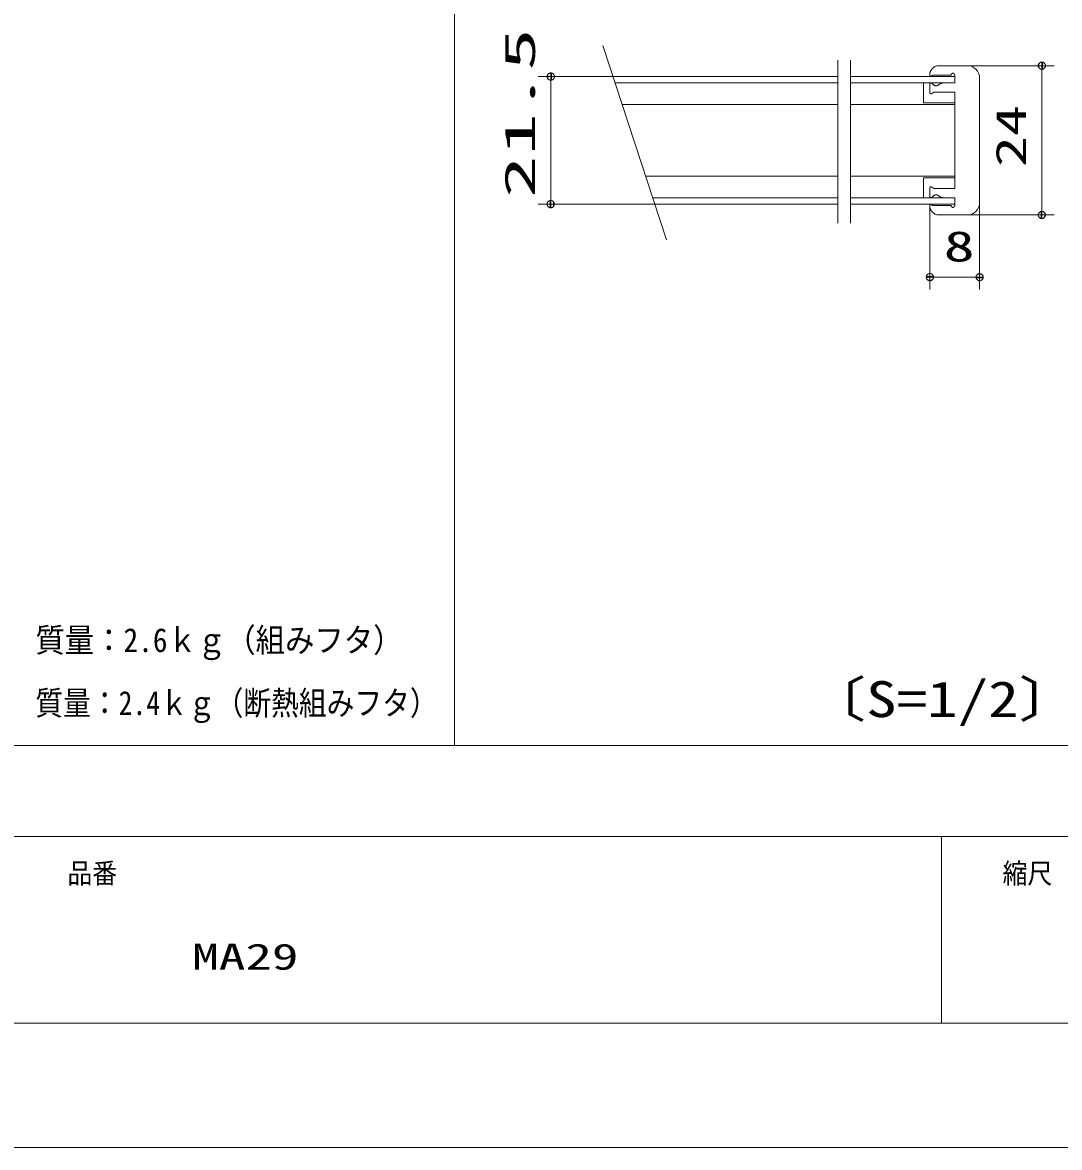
# Model space of a CAD drawing. Units: millimetres on the paper, with parts at other scales. Extents: x -305 to 305, y -152 to 152.
# Drawn here: x -69.9 to 13.5, y -148.5 to -58.1 of the extents above; entities that cross this region are included whole.
import ezdxf
from ezdxf.enums import TextEntityAlignment as Align

# ---------------------------------------------------------------- set-up
doc = ezdxf.new("R2010")
doc.units = ezdxf.units.MM
for name, color, linetype, lineweight in [('0-0_PV', 7, 'Continuous', 9), ('0-2_0', 7, 'Continuous', 9), ('0-5_S4', 7, 'Continuous', 9), ('0-6_1図面枠', 7, 'Continuous', 9), ('0-7_図面枠', 3, 'Continuous', 9), ('0-8_DEFPOINTS', 7, 'Continuous', 9)]:
    doc.layers.add(name, color=color, linetype=linetype, lineweight=lineweight)
doc.styles.add('ＭＳ ゴシック', font='')
doc.styles.get('ＭＳ ゴシック').set_extended_font_data('MS Gothic')

# ---------------------------------------------------------------- blocks, each defined once
blk = doc.blocks.new('_DOTSMALL')
at = {"layer": '0-2_0'}
for p, q in [((0.0746, 0.1), (-0.0746, 0.1)), ((0.1223, -0.0248), (-0.1223, -0.0248))]:
    blk.add_line(p, q, dxfattribs=at)
for points in [[(0.125, 0), (0.124, 0.0157), (0.1211, 0.0311), (0.1162, 0.046), (0.1095, 0.0602), (0.1011, 0.0735), (0.0911, 0.0856), (0.0797, 0.0963), (0.067, 0.1055), (0.0532, 0.1131), (0.0386, 0.1189), (0.0234, 0.1228), (0.0078, 0.1248), (-0.0078, 0.1248), (-0.0234, 0.1228), (-0.0386, 0.1189), (-0.0532, 0.1131), (-0.067, 0.1055), (-0.0797, 0.0963), (-0.0911, 0.0856), (-0.1011, 0.0735), (-0.1095, 0.0602), (-0.1162, 0.046), (-0.1211, 0.0311), (-0.124, 0.0157), (-0.125, 0), (0, 0)], [(-0.125, 0), (-0.124, -0.0157), (-0.1211, -0.0311), (-0.1162, -0.046), (-0.1095, -0.0602), (-0.1011, -0.0735), (-0.0911, -0.0856), (-0.0797, -0.0963), (-0.067, -0.1055), (-0.0532, -0.1131), (-0.0386, -0.1189), (-0.0234, -0.1228), (-0.0078, -0.1248), (0.0078, -0.1248), (0.0234, -0.1228), (0.0386, -0.1189), (0.0532, -0.1131), (0.067, -0.1055), (0.0797, -0.0963), (0.0911, -0.0856), (0.1011, -0.0735), (0.1095, -0.0602), (0.1162, -0.046), (0.1211, -0.0311), (0.124, -0.0157), (0.125, 0), (0, 0)]]:
    blk.add_lwpolyline(points, close=True, dxfattribs=at)

msp = doc.modelspace()

# ---------------------------------------------------------------- linework, layer by layer
at = {"layer": '0-0_PV'}
for p, q in [((-35.171, 121.117), (-35.171, -116.19)), ((-267.171, -116.19), (102.444, -116.19))]:
    msp.add_line(p, q, dxfattribs=at)
at = {"layer": '0-2_0'}
msp.add_line((3.983, -123.498), (3.983, -138.498), dxfattribs=at)
at = {"layer": '0-5_S4'}
for p, q in [((-23.241, -59.931), (-18.127, -75.562)), ((-4.336, -74.213), (-4.336, -61.124)), ((-3.336, -74.213), (-3.336, -61.124)), ((3.169, -62.393), (3.241, -62.346)), ((3.378, -62.306), (4.753, -62.306)), ((6.053, -61.556), (3.698, -61.556)), ((5.053, -62.306), (5.053, -62.931)), ((6.053, -61.556), (13.051, -61.556)), ((12.051, -61.556), (12.051, -73.556)), ((-22.423, -62.431), (-28.423, -62.431)), ((-27.423, -72.681), (-27.423, -62.431)), ((-22.423, -62.431), (-4.336, -62.431)), ((-22.26, -62.931), (-4.336, -62.931)), ((-3.336, -62.431), (5.053, -62.431)), ((-3.336, -62.931), (5.053, -62.931)), ((2.553, -62.931), (2.553, -64.531)), ((3.053, -63.031), (3.053, -63.731)), ((3.379, -63.11), (3.223, -62.959)), ((3.937, -62.998), (3.678, -63.147)), ((5.053, -62.931), (4.187, -62.931)), ((7.053, -67.556), (7.053, -62.556)), ((3.222, -63.804), (3.281, -63.748)), ((3.452, -63.681), (5.053, -63.681)), ((5.053, -63.681), (5.053, -67.556)), ((-21.687, -64.681), (-4.336, -64.681)), ((-3.336, -64.681), (5.053, -64.681)), ((2.553, -64.531), (5.053, -64.531)), ((5.053, -71.431), (5.053, -67.556)), ((7.053, -67.556), (7.053, -72.556)), ((-19.806, -70.431), (-4.336, -70.431)), ((-3.336, -70.431), (5.053, -70.431)), ((2.553, -70.581), (5.053, -70.581)), ((2.553, -70.581), (2.553, -72.181)), ((3.053, -72.081), (3.053, -71.381)), ((3.222, -71.307), (3.281, -71.363)), ((-19.233, -72.181), (-4.336, -72.181)), ((-3.336, -72.181), (5.053, -72.181)), ((3.379, -72.001), (3.223, -72.152)), ((3.452, -71.431), (5.053, -71.431)), ((3.937, -72.114), (3.678, -71.964)), ((5.053, -72.181), (4.187, -72.181)), ((5.053, -72.806), (5.053, -72.181)), ((-19.07, -72.681), (-28.423, -72.681)), ((-19.07, -72.681), (-4.336, -72.681)), ((-3.336, -72.681), (5.053, -72.681)), ((3.055, -72.795), (3.055, -79.554)), ((3.169, -72.718), (3.241, -72.765)), ((3.378, -72.806), (4.753, -72.806)), ((7.053, -72.556), (7.053, -79.554)), ((6.053, -73.556), (3.698, -73.556)), ((6.053, -73.556), (13.051, -73.556)), ((7.053, -78.554), (3.055, -78.554))]:
    msp.add_line(p, q, dxfattribs=at)
for points in [[(3.058, -62.156), (3.055, -62.171), (3.054, -62.187), (3.052, -62.203), (3.051, -62.219), (3.05, -62.235), (3.05, -62.251), (3.051, -62.268), (3.052, -62.284), (3.053, -62.301), (3.055, -62.318), (3.057, -62.335), (3.061, -62.351), (3.066, -62.366), (3.073, -62.379), (3.082, -62.389), (3.093, -62.396), (3.107, -62.4), (3.122, -62.402), (3.139, -62.401), (3.155, -62.398), (3.169, -62.393)], [(3.386, -61.665), (3.375, -61.674), (3.363, -61.684), (3.352, -61.694), (3.34, -61.704), (3.329, -61.714), (3.317, -61.724), (3.306, -61.735), (3.295, -61.745), (3.284, -61.756), (3.273, -61.767), (3.262, -61.778), (3.252, -61.79), (3.241, -61.801), (3.231, -61.813), (3.221, -61.825), (3.211, -61.837), (3.201, -61.849), (3.192, -61.861), (3.182, -61.874), (3.173, -61.886), (3.165, -61.899), (3.156, -61.912), (3.148, -61.925), (3.14, -61.939), (3.132, -61.952), (3.124, -61.966), (3.117, -61.979), (3.11, -61.993), (3.104, -62.007), (3.098, -62.022), (3.092, -62.036), (3.086, -62.05), (3.081, -62.065), (3.076, -62.08), (3.072, -62.095), (3.068, -62.11), (3.064, -62.125), (3.061, -62.14), (3.058, -62.156)], [(3.241, -62.346), (3.243, -62.345), (3.246, -62.343), (3.248, -62.342), (3.251, -62.34), (3.253, -62.339), (3.256, -62.337), (3.258, -62.336), (3.261, -62.335), (3.263, -62.333), (3.266, -62.332), (3.269, -62.331), (3.271, -62.33), (3.274, -62.328), (3.277, -62.327), (3.279, -62.326), (3.282, -62.325), (3.285, -62.324), (3.287, -62.323), (3.29, -62.322), (3.293, -62.321), (3.295, -62.32), (3.298, -62.319), (3.301, -62.318), (3.304, -62.317), (3.306, -62.316), (3.309, -62.315), (3.312, -62.314), (3.315, -62.314), (3.318, -62.313), (3.32, -62.312), (3.323, -62.312), (3.326, -62.311), (3.329, -62.31), (3.332, -62.31), (3.335, -62.309), (3.338, -62.309), (3.34, -62.308), (3.343, -62.308), (3.346, -62.308)], [(3.346, -62.308), (3.349, -62.307), (3.352, -62.307), (3.355, -62.307), (3.358, -62.306), (3.361, -62.306), (3.363, -62.306), (3.366, -62.306), (3.369, -62.306), (3.372, -62.306), (3.375, -62.306), (3.378, -62.306)], [(4.753, -62.306), (4.757, -62.298), (4.761, -62.29), (4.766, -62.282), (4.771, -62.274), (4.775, -62.266), (4.78, -62.257), (4.786, -62.249), (4.791, -62.241), (4.797, -62.233), (4.803, -62.225), (4.809, -62.218), (4.815, -62.21), (4.821, -62.203), (4.828, -62.197), (4.834, -62.19), (4.841, -62.184), (4.847, -62.179), (4.854, -62.174), (4.861, -62.169), (4.868, -62.165), (4.875, -62.162), (4.882, -62.159), (4.889, -62.157), (4.896, -62.156), (4.903, -62.156), (4.91, -62.156), (4.918, -62.157), (4.925, -62.159), (4.932, -62.162), (4.939, -62.165), (4.946, -62.169), (4.952, -62.174), (4.959, -62.179), (4.966, -62.184), (4.973, -62.19), (4.979, -62.197), (4.986, -62.203), (4.992, -62.21), (4.998, -62.218)], [(4.998, -62.218), (5.004, -62.225), (5.01, -62.233), (5.015, -62.241), (5.021, -62.249), (5.026, -62.257), (5.031, -62.266), (5.036, -62.274), (5.041, -62.282), (5.045, -62.29), (5.049, -62.298), (5.053, -62.306)], [(3.072, -62.982), (3.069, -62.987), (3.067, -62.991), (3.065, -62.995), (3.063, -63), (3.062, -63.004), (3.06, -63.009), (3.058, -63.013), (3.057, -63.017), (3.056, -63.022), (3.054, -63.026), (3.053, -63.031)], [(3.223, -62.959), (3.219, -62.956), (3.215, -62.954), (3.211, -62.952), (3.207, -62.95), (3.202, -62.948), (3.198, -62.946), (3.194, -62.944), (3.189, -62.943), (3.185, -62.941), (3.18, -62.94), (3.176, -62.938), (3.171, -62.937), (3.166, -62.936), (3.162, -62.935), (3.157, -62.934), (3.153, -62.934), (3.148, -62.933), (3.144, -62.933), (3.139, -62.933), (3.135, -62.934), (3.131, -62.934), (3.126, -62.935), (3.122, -62.936), (3.118, -62.937), (3.114, -62.938), (3.11, -62.94), (3.107, -62.942), (3.103, -62.945), (3.1, -62.947), (3.096, -62.95), (3.093, -62.953), (3.09, -62.956), (3.087, -62.959), (3.084, -62.963), (3.082, -62.966), (3.079, -62.97), (3.076, -62.974), (3.074, -62.978), (3.072, -62.982)], [(3.438, -63.151), (3.432, -63.147), (3.426, -63.144), (3.421, -63.141), (3.415, -63.137), (3.41, -63.134), (3.405, -63.13), (3.399, -63.126), (3.394, -63.122), (3.389, -63.118), (3.384, -63.114), (3.379, -63.11), (3.379, -63.11)], [(3.678, -63.147), (3.673, -63.15), (3.667, -63.153), (3.661, -63.155), (3.655, -63.158), (3.649, -63.16), (3.643, -63.162), (3.637, -63.165), (3.631, -63.167), (3.625, -63.169), (3.618, -63.17), (3.612, -63.172), (3.606, -63.174), (3.599, -63.175), (3.593, -63.176), (3.587, -63.177), (3.58, -63.178), (3.574, -63.179), (3.568, -63.179), (3.561, -63.18), (3.555, -63.18), (3.548, -63.18), (3.542, -63.18), (3.535, -63.18), (3.529, -63.179), (3.523, -63.179), (3.516, -63.178), (3.51, -63.177), (3.504, -63.175), (3.498, -63.174), (3.491, -63.172), (3.485, -63.171), (3.479, -63.169), (3.473, -63.166), (3.467, -63.164), (3.461, -63.162), (3.455, -63.159), (3.449, -63.156), (3.443, -63.154), (3.438, -63.151)], [(3.989, -62.972), (3.984, -62.974), (3.979, -62.976), (3.974, -62.978), (3.97, -62.98), (3.965, -62.983), (3.96, -62.985), (3.956, -62.988), (3.951, -62.99), (3.946, -62.992), (3.942, -62.995), (3.937, -62.998)], [(4.187, -62.931), (4.182, -62.931), (4.177, -62.931), (4.172, -62.931), (4.166, -62.931), (4.161, -62.931), (4.156, -62.932), (4.151, -62.932), (4.146, -62.932), (4.14, -62.933), (4.135, -62.933), (4.13, -62.934), (4.125, -62.935), (4.119, -62.935), (4.114, -62.936), (4.109, -62.937), (4.104, -62.938), (4.099, -62.938), (4.094, -62.939), (4.089, -62.94), (4.083, -62.941), (4.078, -62.943), (4.073, -62.944), (4.068, -62.945), (4.063, -62.946), (4.058, -62.948), (4.053, -62.949), (4.048, -62.95), (4.043, -62.952), (4.038, -62.953), (4.033, -62.955), (4.028, -62.957), (4.023, -62.958), (4.018, -62.96), (4.013, -62.962), (4.008, -62.964), (4.003, -62.966), (3.998, -62.968), (3.994, -62.97), (3.989, -62.972)], [(3.053, -63.731), (3.054, -63.735), (3.056, -63.739), (3.057, -63.744), (3.058, -63.748), (3.06, -63.752), (3.062, -63.757), (3.063, -63.761), (3.065, -63.766), (3.067, -63.77), (3.069, -63.774), (3.071, -63.778), (3.074, -63.783), (3.076, -63.787), (3.078, -63.79), (3.081, -63.794), (3.084, -63.798), (3.087, -63.801), (3.09, -63.805), (3.093, -63.808), (3.096, -63.811), (3.099, -63.814), (3.103, -63.816), (3.106, -63.818), (3.11, -63.82), (3.113, -63.822), (3.117, -63.824), (3.121, -63.825), (3.125, -63.826), (3.13, -63.827), (3.134, -63.827), (3.138, -63.828), (3.143, -63.828), (3.147, -63.828), (3.152, -63.827), (3.156, -63.827), (3.161, -63.826), (3.165, -63.825), (3.17, -63.824), (3.174, -63.823)], [(3.174, -63.823), (3.179, -63.822), (3.183, -63.82), (3.188, -63.819), (3.192, -63.817), (3.197, -63.816), (3.201, -63.814), (3.205, -63.812), (3.21, -63.81), (3.214, -63.808), (3.218, -63.806), (3.222, -63.804)], [(3.281, -63.748), (3.284, -63.745), (3.287, -63.743), (3.29, -63.74), (3.293, -63.738), (3.296, -63.736), (3.298, -63.733), (3.301, -63.731), (3.304, -63.729), (3.308, -63.727), (3.311, -63.725), (3.314, -63.722), (3.317, -63.72), (3.32, -63.718), (3.323, -63.716), (3.326, -63.714), (3.33, -63.713), (3.333, -63.711), (3.336, -63.709), (3.34, -63.707), (3.343, -63.706), (3.346, -63.704), (3.35, -63.702), (3.353, -63.701), (3.357, -63.699), (3.36, -63.698), (3.364, -63.697), (3.367, -63.695), (3.371, -63.694), (3.374, -63.693), (3.378, -63.692), (3.382, -63.691), (3.385, -63.69), (3.389, -63.689), (3.392, -63.688), (3.396, -63.687), (3.4, -63.686), (3.403, -63.685), (3.407, -63.685), (3.411, -63.684)], [(3.411, -63.684), (3.415, -63.684), (3.418, -63.683), (3.422, -63.683), (3.426, -63.682), (3.43, -63.682), (3.433, -63.681), (3.437, -63.681), (3.441, -63.681), (3.444, -63.681), (3.448, -63.681), (3.452, -63.681), (3.452, -63.681)], [(3.053, -71.381), (3.054, -71.376), (3.056, -71.372), (3.057, -71.368), (3.058, -71.363), (3.06, -71.359), (3.062, -71.354), (3.063, -71.35), (3.065, -71.346), (3.067, -71.341), (3.069, -71.337), (3.071, -71.333), (3.074, -71.329), (3.076, -71.325), (3.078, -71.321), (3.081, -71.317), (3.084, -71.313), (3.087, -71.31), (3.09, -71.306), (3.093, -71.303), (3.096, -71.3), (3.099, -71.298), (3.103, -71.295), (3.106, -71.293), (3.11, -71.291), (3.113, -71.289), (3.117, -71.287), (3.121, -71.286), (3.125, -71.285), (3.13, -71.284), (3.134, -71.284), (3.138, -71.283), (3.143, -71.283), (3.147, -71.283), (3.152, -71.284), (3.156, -71.284), (3.161, -71.285), (3.165, -71.286), (3.17, -71.287), (3.174, -71.288)], [(3.174, -71.288), (3.179, -71.289), (3.183, -71.291), (3.188, -71.292), (3.192, -71.294), (3.197, -71.296), (3.201, -71.297), (3.205, -71.299), (3.21, -71.301), (3.214, -71.303), (3.218, -71.305), (3.222, -71.307)], [(3.281, -71.363), (3.284, -71.366), (3.287, -71.368), (3.29, -71.371), (3.293, -71.373), (3.296, -71.375), (3.298, -71.378), (3.301, -71.38), (3.304, -71.382), (3.308, -71.384), (3.311, -71.387), (3.314, -71.389), (3.317, -71.391), (3.32, -71.393), (3.323, -71.395), (3.326, -71.397), (3.33, -71.399), (3.333, -71.4), (3.336, -71.402), (3.34, -71.404), (3.343, -71.406), (3.346, -71.407), (3.35, -71.409), (3.353, -71.41), (3.357, -71.412), (3.36, -71.413), (3.364, -71.414), (3.367, -71.416), (3.371, -71.417), (3.374, -71.418), (3.378, -71.419), (3.382, -71.42), (3.385, -71.421), (3.389, -71.422), (3.392, -71.423), (3.396, -71.424), (3.4, -71.425), (3.403, -71.426), (3.407, -71.426), (3.411, -71.427)], [(3.072, -72.129), (3.069, -72.124), (3.067, -72.12), (3.065, -72.116), (3.063, -72.111), (3.062, -72.107), (3.06, -72.103), (3.058, -72.098), (3.057, -72.094), (3.056, -72.089), (3.054, -72.085), (3.053, -72.081)], [(3.223, -72.152), (3.219, -72.155), (3.215, -72.157), (3.211, -72.159), (3.207, -72.161), (3.202, -72.163), (3.198, -72.165), (3.194, -72.167), (3.189, -72.168), (3.185, -72.17), (3.18, -72.171), (3.176, -72.173), (3.171, -72.174), (3.166, -72.175), (3.162, -72.176), (3.157, -72.177), (3.153, -72.177), (3.148, -72.178), (3.144, -72.178), (3.139, -72.178), (3.135, -72.178), (3.131, -72.177), (3.126, -72.176), (3.122, -72.175), (3.118, -72.174), (3.114, -72.173), (3.11, -72.171), (3.107, -72.169), (3.103, -72.167), (3.1, -72.164), (3.096, -72.161), (3.093, -72.158), (3.09, -72.155), (3.087, -72.152), (3.084, -72.148), (3.082, -72.145), (3.079, -72.141), (3.076, -72.137), (3.074, -72.133), (3.072, -72.129)], [(3.438, -71.961), (3.432, -71.964), (3.426, -71.967), (3.421, -71.97), (3.415, -71.974), (3.41, -71.977), (3.405, -71.981), (3.399, -71.985), (3.394, -71.989), (3.389, -71.993), (3.384, -71.997), (3.379, -72.001)], [(3.411, -71.427), (3.415, -71.428), (3.418, -71.428), (3.422, -71.429), (3.426, -71.429), (3.43, -71.429), (3.433, -71.43), (3.437, -71.43), (3.441, -71.43), (3.444, -71.43), (3.448, -71.43), (3.452, -71.431)], [(3.678, -71.964), (3.673, -71.961), (3.667, -71.959), (3.661, -71.956), (3.655, -71.953), (3.649, -71.951), (3.643, -71.949), (3.637, -71.947), (3.631, -71.944), (3.625, -71.943), (3.618, -71.941), (3.612, -71.939), (3.606, -71.938), (3.599, -71.936), (3.593, -71.935), (3.587, -71.934), (3.58, -71.933), (3.574, -71.932), (3.568, -71.932), (3.561, -71.931), (3.555, -71.931), (3.548, -71.931), (3.542, -71.931), (3.535, -71.931), (3.529, -71.932), (3.523, -71.932), (3.516, -71.933), (3.51, -71.934), (3.504, -71.936), (3.498, -71.937), (3.491, -71.939), (3.485, -71.941), (3.479, -71.943), (3.473, -71.945), (3.467, -71.947), (3.461, -71.949), (3.455, -71.952), (3.449, -71.955), (3.443, -71.958), (3.438, -71.961)], [(3.989, -72.139), (3.984, -72.137), (3.979, -72.135), (3.974, -72.133), (3.97, -72.131), (3.965, -72.128), (3.96, -72.126), (3.956, -72.124), (3.951, -72.121), (3.946, -72.119), (3.942, -72.116), (3.937, -72.114)], [(4.187, -72.181), (4.182, -72.181), (4.177, -72.18), (4.172, -72.18), (4.166, -72.18), (4.161, -72.18), (4.156, -72.179), (4.151, -72.179), (4.146, -72.179), (4.14, -72.178), (4.135, -72.178), (4.13, -72.177), (4.125, -72.177), (4.119, -72.176), (4.114, -72.175), (4.109, -72.174), (4.104, -72.173), (4.099, -72.173), (4.094, -72.172), (4.089, -72.171), (4.083, -72.17), (4.078, -72.168), (4.073, -72.167), (4.068, -72.166), (4.063, -72.165), (4.058, -72.164), (4.053, -72.162), (4.048, -72.161), (4.043, -72.159), (4.038, -72.158), (4.033, -72.156), (4.028, -72.154), (4.023, -72.153), (4.018, -72.151), (4.013, -72.149), (4.008, -72.147), (4.003, -72.145), (3.998, -72.143), (3.994, -72.141), (3.989, -72.139)], [(3.058, -72.955), (3.055, -72.94), (3.054, -72.924), (3.052, -72.908), (3.051, -72.892), (3.05, -72.876), (3.05, -72.86), (3.051, -72.843), (3.052, -72.827), (3.053, -72.81), (3.055, -72.793), (3.057, -72.777), (3.061, -72.76), (3.066, -72.745), (3.073, -72.732), (3.082, -72.722), (3.093, -72.715), (3.107, -72.711), (3.122, -72.709), (3.139, -72.711), (3.155, -72.713), (3.169, -72.718)], [(3.386, -73.446), (3.375, -73.437), (3.363, -73.427), (3.352, -73.418), (3.34, -73.408), (3.329, -73.397), (3.317, -73.387), (3.306, -73.377), (3.295, -73.366), (3.284, -73.355), (3.273, -73.344), (3.262, -73.333), (3.252, -73.322), (3.241, -73.31), (3.231, -73.298), (3.221, -73.286), (3.211, -73.274), (3.201, -73.262), (3.192, -73.25), (3.182, -73.237), (3.173, -73.225), (3.165, -73.212), (3.156, -73.199), (3.148, -73.186), (3.14, -73.172), (3.132, -73.159), (3.124, -73.145), (3.117, -73.132), (3.11, -73.118), (3.104, -73.104), (3.098, -73.09), (3.092, -73.075), (3.086, -73.061), (3.081, -73.046), (3.076, -73.031), (3.072, -73.016), (3.068, -73.001), (3.064, -72.986), (3.061, -72.971), (3.058, -72.955)], [(3.241, -72.765), (3.243, -72.766), (3.246, -72.768), (3.248, -72.769), (3.251, -72.771), (3.253, -72.772), (3.256, -72.774), (3.258, -72.775), (3.261, -72.776), (3.263, -72.778), (3.266, -72.779), (3.269, -72.78), (3.271, -72.782), (3.274, -72.783), (3.277, -72.784), (3.279, -72.785), (3.282, -72.786), (3.285, -72.787), (3.287, -72.788), (3.29, -72.79), (3.293, -72.791), (3.295, -72.792), (3.298, -72.792), (3.301, -72.793), (3.304, -72.794), (3.306, -72.795), (3.309, -72.796), (3.312, -72.797), (3.315, -72.797), (3.318, -72.798), (3.32, -72.799), (3.323, -72.799), (3.326, -72.8), (3.329, -72.801), (3.332, -72.801), (3.335, -72.802), (3.338, -72.802), (3.34, -72.803), (3.343, -72.803), (3.346, -72.803)], [(3.346, -72.803), (3.349, -72.804), (3.352, -72.804), (3.355, -72.804), (3.358, -72.805), (3.361, -72.805), (3.363, -72.805), (3.366, -72.805), (3.369, -72.805), (3.372, -72.805), (3.375, -72.806), (3.378, -72.806)], [(4.753, -72.806), (4.757, -72.813), (4.761, -72.821), (4.766, -72.829), (4.771, -72.837), (4.775, -72.845), (4.78, -72.854), (4.786, -72.862), (4.791, -72.87), (4.797, -72.878), (4.803, -72.886), (4.809, -72.893), (4.815, -72.901), (4.821, -72.908), (4.828, -72.915), (4.834, -72.921), (4.841, -72.927), (4.847, -72.933), (4.854, -72.938), (4.861, -72.942), (4.868, -72.946), (4.875, -72.949), (4.882, -72.952), (4.889, -72.954), (4.896, -72.955), (4.903, -72.956), (4.91, -72.955), (4.918, -72.954), (4.925, -72.952), (4.932, -72.949), (4.939, -72.946), (4.946, -72.942), (4.952, -72.938), (4.959, -72.933), (4.966, -72.927), (4.973, -72.921), (4.979, -72.915), (4.986, -72.908), (4.992, -72.901), (4.998, -72.893)], [(4.998, -72.893), (5.004, -72.886), (5.01, -72.878), (5.015, -72.87), (5.021, -72.862), (5.026, -72.854), (5.031, -72.845), (5.036, -72.837), (5.041, -72.829), (5.045, -72.821), (5.049, -72.813), (5.053, -72.806), (5.053, -72.806)]]:
    msp.add_lwpolyline(points, dxfattribs=at)
for centre, radius, start, end in [((3.698, -62.056), 0.5, 90, 128.60071), ((6.053, -62.556), 1, 0, 90), ((6.053, -72.556), 1, 270, 0), ((3.698, -73.056), 0.5, 231.39929, 270)]:
    msp.add_arc(centre, radius, start, end, dxfattribs=at)
at = {"layer": '0-7_図面枠'}
msp.add_line((-291.017, -123.498), (108.983, -123.498), dxfattribs=at)
msp.add_lwpolyline([(-291.017, -138.498), (108.983, -138.498), (108.983, 138.502), (-291.017, 138.502)], close=True, dxfattribs=at)
at = {"layer": '0-8_DEFPOINTS'}
msp.add_line((118.983, -148.498), (-301.017, -148.498), dxfattribs=at)

# ---------------------------------------------------------------- block references
at = {"layer": '0-5_S4', "xscale": 2.32, "yscale": 2.32}
for p, rotation in [((12.051, -61.556), 90), ((-27.423, -62.431), 90), ((-27.423, -72.681), 270), ((12.051, -73.556), 270), ((3.055, -78.554), 180)]:
    msp.add_blockref('_DOTSMALL', p, dxfattribs=dict(at, rotation=rotation))
msp.add_blockref('_DOTSMALL', (7.053, -78.554), dxfattribs=at)

# ---------------------------------------------------------------- texts
at = {"layer": '0-0_PV', "style": 'ＭＳ ゴシック'}
for s, height, width, p in [('質量：2.6ｋｇ（組みフタ）', 1.924, 0.9, (-68.849, -109.259)), ('〔S=1/2〕', 2.886, 1.25, (-6.994, -114.774)), ('質量：2.4ｋｇ（断熱組みフタ）', 1.924, 0.85, (-68.852, -114.316))]:
    msp.add_text(s, height=height, dxfattribs=dict(at, width=width)).set_placement(p, align=Align.BOTTOM_LEFT)
at = {"layer": '0-5_S4', "style": 'ＭＳ ゴシック'}
for s, height, width, p in [('21.5', 2.444, 2.05, (-27.953, -72.191)), ('24', 2.441, 1.5, (11.521, -69.707))]:
    msp.add_text(s, height=height, rotation=90, dxfattribs=dict(at, width=width)).set_placement(p, align=Align.BOTTOM_LEFT)
at = {"layer": '0-5_S4', "style": 'ＭＳ ゴシック', "width": 1.5}
msp.add_text('8', height=2.441, dxfattribs=at).set_placement((4.165, -78.024), align=Align.BOTTOM_LEFT)
at = {"layer": '0-6_1図面枠', "style": 'ＭＳ ゴシック'}
for s, height, width, p in [('品番', 1.628, 0.9, (-66.276, -127.759)), ('縮尺', 1.628, 0.9, (8.896, -127.769)), ('MA29', 2.092, 1.5, (-56.239, -134.835))]:
    msp.add_text(s, height=height, dxfattribs=dict(at, width=width)).set_placement(p, align=Align.BOTTOM_LEFT)

doc.saveas('drawing.dxf')
